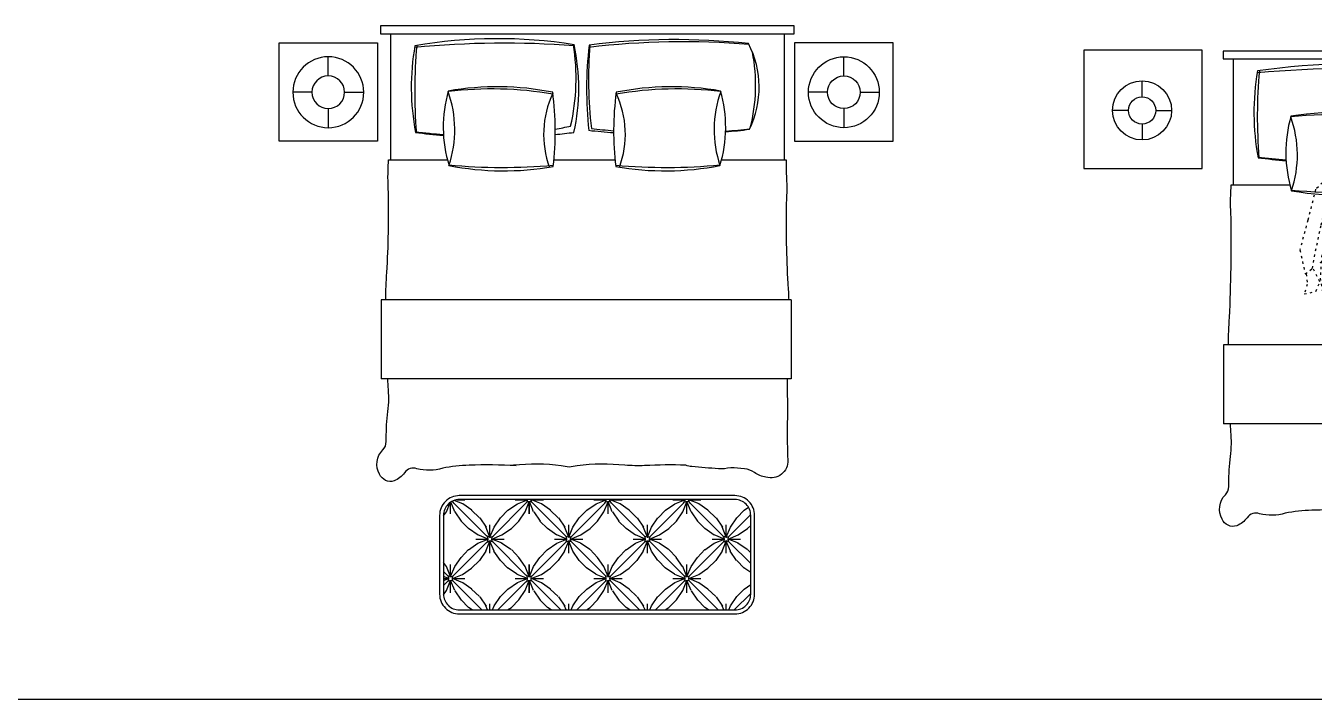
# Model space of a CAD drawing. Extents: x 185064 to 343242, y -369192 to -264966.
# Drawn here: x 246059 to 252603, y -316695 to -313277 of the extents above; entities that cross this region are included whole.
import ezdxf

# ---------------------------------------------------------------- set-up
doc = ezdxf.new("R2010")
doc.units = 0
doc.linetypes.add('ACAD_ISO03W100', pattern=[30, 12, -18])
doc.styles.add('ATTR', font='romans.shx', dxfattribs={"width": 0.8, "height": 0.7})

# ---------------------------------------------------------------- blocks, each defined once
blk = doc.blocks.new('2212233')
h = blk.add_hatch()
h.set_pattern_fill('王瀚R', color=3, scale=400, pattern_type=2)
h.set_pattern_definition([(90, (187615.1, -346355.68), (-400, 2e-14), [62.1055, -337.8944]), (90, (187615.1, -346274.04), (-400, 2e-14), [62.1055, -337.8944]), (0, (187624.88, -346283.8), (0, 400), [62.1055, -337.8944]), (0, (187543.24, -346283.8), (0, 400), [62.1055, -337.8944]), (90, (187815.23, -346474.16), (-400, 2e-14), [62.1055, -337.8944]), (0, (187743.36, -346483.93), (0, 400), [62.1055, -337.8944]), (90, (187415, -346474.16), (-400, 2e-14), [62.1055, -337.8944]), (0, (187424.75, -346483.93), (0, 400), [62.1055, -337.8944]), (90, (187415, -346155.56), (-400, 2e-14), [62.1055, -337.8944]), (0, (187424.75, -346083.7), (0, 400), [62.1055, -337.8944]), (112.166345, (187815.235, -346474.156), (-3599.999875, 8800.000051), [55.533, -11606.371]), (125.311213, (187794.282, -346422.728), (-4799.9999386, 6800.00001), [56.0207, -11708.332]), (133.60282, (187761.901, -346377.014), (-399.999993, 400.0000054), [55.238, -11544.7616]), (145.784297, (187723.806, -346337.014), (-8799.9999006, 6000.0000984), [57.5856, -12035.387]), (157.833654, (187676.187, -346304.633), (-8799.999991, 3600.000021), [55.533, -11606.371]), (22.166346, (187624.759, -346283.68), (1999.9999965, 800.000005), [55.533, -11606.371]), (34.2157, (187676.187, -346262.728), (1199.999987, 800.0000194), [57.5856, -12035.387]), (45, (187723.8, -346230.35), (2e-14, 400), [53.875, -511.8106]), (55.7843, (187761.901, -346192.252), (800.0000017, 1199.9999994), [57.5856, -12035.387]), (67.833654, (187794.282, -346144.633), (3600.0000055, 8799.9999974), [55.533, -11606.371]), (112.166345, (187436.187, -346144.633), (-799.999977, 2000.0000076), [55.533, -11606.371]), (124.2157, (187468.568, -346192.252), (-5999.9999646, 8799.999992), [57.5856, -12035.387]), (135, (187506.66, -346230.35), (-2e-05, -400), [53.875, -511.8106]), (145.784297, (187554.282, -346262.728), (-1199.999988, 800.0000184), [57.5856, -12035.387]), (157.833654, (187605.711, -346283.68), (-1999.999997, 800.0000046), [55.533, -11606.371]), (22.166346, (187554.282, -346304.633), (8800.000001, 3599.9999976), [55.533, -11606.371]), (34.2157, (187506.663, -346337.014), (8799.9999814, 5999.99998), [57.5856, -12035.387]), (46.39718, (187468.568, -346377.014), (399.999982, 400.000015), [55.238, -11544.7616]), (54.688786, (187436.187, -346422.728), (1999.999996, 2800.000002), [56.0207, -11708.332]), (67.833654, (187415.235, -346474.156), (800.000001, 1999.999998), [55.533, -11606.371]), (112.166345, (187636.187, -346344.633), (-799.999977, 2000.0000076), [55.533, -11606.371]), (124.2157, (187668.568, -346392.252), (-800.000017, 1199.9999887), [57.5856, -12035.387]), (135, (187706.66, -346430.35), (-2e-05, -400), [53.875, -511.8106]), (145.784297, (187754.282, -346462.728), (-8799.9999006, 6000.0000984), [57.5856, -12035.387]), (157.833654, (187805.711, -346483.68), (-1999.999997, 800.0000046), [55.533, -11606.371]), (22.166346, (187424.759, -346483.68), (1999.9999965, 800.000005), [55.533, -11606.371]), (35.311213, (187476.187, -346462.728), (2800.000001, 1999.999998), [56.0207, -11708.332]), (43.60282, (187521.901, -346430.347), (399.999999, 399.999999), [55.238, -11544.7616]), (55.7843, (187561.901, -346392.252), (5999.9999755, 8799.9999844), [57.5856, -12035.387]), (67.833654, (187594.282, -346344.633), (3600.0000055, 8799.9999974), [55.533, -11606.371]), (90, (187815.23, -346155.56), (-400, 2e-14), [62.1055, -337.8944]), (0, (187743.36, -346083.7), (0, 400), [62.1055, -337.8944]), (112.166345, (187615.235, -346274.156), (-3599.999875, 8800.000051), [55.533, -11606.371]), (124.2157, (187594.282, -346222.728), (-5999.9999646, 8799.999992), [57.5856, -12035.387]), (136.39718, (187561.901, -346175.109), (-400.000015, 399.999982), [55.238, -11544.7616]), (144.688786, (187521.901, -346137.014), (-6799.999931, 4800.000051), [56.0207, -11708.332]), (157.833654, (187476.187, -346104.633), (-8799.999991, 3600.000021), [55.533, -11606.371]), (22.166346, (187754.282, -346104.633), (8800.000001, 3599.9999976), [55.533, -11606.371]), (34.2157, (187706.663, -346137.014), (1199.999987, 800.0000194), [57.5856, -12035.387]), (45, (187668.57, -346175.1), (2e-14, 400), [53.875, -511.8106]), (55.7843, (187636.187, -346222.728), (800.0000017, 1199.9999994), [57.5856, -12035.387]), (67.833654, (187615.235, -346274.156), (800.000001, 1999.999998), [55.533, -11606.371]), (135, (187601.9, -346270.35), (-2e-05, -400), [5.3875, -560.298]), (161.56505, (187607.62, -346272.25), (-800, 400), [6.0234, -1258.8877]), (161.56505, (187613.33, -346274.16), (-800, 400), [6.0234, -1258.8877]), (0, (187613.33, -346274.16), (0, 400), [3.8095, -396.1904]), (18.43495, (187617.14, -346274.16), (800, 400), [6.0234, -1258.8877]), (18.43495, (187622.85, -346272.25), (800, 400), [6.0234, -1258.8877]), (45, (187628.57, -346270.35), (2e-14, 400), [5.3875, -560.298]), (45, (187632.38, -346266.54), (2e-14, 400), [234.3554, -331.33]), (45, (187798.1, -346100.82), (2e-14, 400), [5.3875, -560.298]), (63.43495, (187801.9, -346097.01), (400, 400), [4.259, -890.168]), (71.56505, (187803.8, -346093.2), (400, 800), [6.0234, -1258.8877]), (90, (187805.7, -346087.5), (-400, 2e-14), [3.8095, -396.1904]), (90, (187424.76, -346087.5), (-400, 2e-14), [3.8095, -396.1904]), (108.43495, (187426.66, -346093.2), (-400, 800), [6.0234, -1258.8877]), (116.56505, (187428.57, -346097.01), (-400, 400), [4.259, -890.168]), (135, (187432.38, -346100.82), (-2e-05, -400), [5.3875, -560.298]), (135, (187598.1, -346266.54), (-2e-05, -400), [234.3554, -331.33]), (135, (187432.38, -346100.82), (-2e-05, -400), [5.3875, -560.298]), (153.43495, (187428.57, -346097.01), (-400, 400), [4.259, -890.168]), (161.56505, (187424.76, -346095.11), (-800, 400), [6.0234, -1258.8877]), (0, (187415.23, -346093.2), (0, 400), [3.8095, -396.1904]), (0, (187415.23, -346474.16), (0, 400), [3.8095, -396.1904]), (18.43495, (187419.04, -346474.16), (800, 400), [6.0234, -1258.8877]), (26.56505, (187424.76, -346472.25), (400, 400), [4.259, -890.168]), (45, (187428.57, -346470.35), (2e-14, 400), [5.3875, -560.298]), (45, (187432.38, -346466.54), (2e-14, 400), [234.3554, -331.33]), (45, (187598.1, -346300.82), (2e-14, 400), [5.3875, -560.298]), (71.56505, (187601.9, -346297.01), (400, 800), [6.0234, -1258.8877]), (71.56505, (187603.8, -346291.3), (400, 800), [6.0234, -1258.8877]), (90, (187605.7, -346285.6), (-400, 2e-14), [3.8095, -396.1904]), (108.43495, (187605.71, -346281.78), (-400, 800), [6.0234, -1258.8877]), (108.43495, (187603.8, -346276.06), (-400, 800), [6.0234, -1258.8877]), (135, (187601.9, -346270.35), (-2e-05, -400), [5.3875, -560.298]), (135, (187598.1, -346266.54), (-2e-05, -400), [234.3554, -331.33]), (0, (187811.43, -346093.2), (0, 400), [3.8095, -396.1904]), (18.43495, (187805.71, -346095.11), (800, 400), [6.0234, -1258.8877]), (26.56505, (187801.9, -346097.01), (400, 400), [4.259, -890.168]), (45, (187798.1, -346100.82), (2e-14, 400), [5.3875, -560.298]), (135, (187801.9, -346470.35), (-2e-05, -400), [5.3875, -560.298]), (153.43495, (187805.71, -346472.25), (-400, 400), [4.259, -890.168]), (161.56505, (187811.43, -346474.16), (-800, 400), [6.0234, -1258.8877]), (0, (187811.43, -346474.16), (0, 400), [3.8095, -396.1904]), (135, (187798.1, -346466.54), (-2e-05, -400), [234.3554, -331.33]), (45, (187628.57, -346270.35), (2e-14, 400), [5.3875, -560.298]), (71.56505, (187626.66, -346276.06), (400, 800), [6.0234, -1258.8877]), (71.56505, (187624.76, -346281.78), (400, 800), [6.0234, -1258.8877]), (90, (187624.76, -346285.6), (-400, 2e-14), [3.8095, -396.1904]), (108.43495, (187626.66, -346291.3), (-400, 800), [6.0234, -1258.8877]), (108.43495, (187628.57, -346297.01), (-400, 800), [6.0234, -1258.8877]), (135, (187632.38, -346300.82), (-2e-05, -400), [5.3875, -560.298]), (45, (187632.38, -346266.54), (2e-14, 400), [234.3554, -331.33]), (90, (187805.7, -346483.7), (-400, 2e-14), [3.8095, -396.1904]), (108.43495, (187805.71, -346479.87), (-400, 800), [6.0234, -1258.8877]), (116.56505, (187803.8, -346474.16), (-400, 400), [4.259, -890.168]), (135, (187801.9, -346470.35), (-2e-05, -400), [5.3875, -560.298]), (135, (187798.1, -346466.54), (-2e-05, -400), [234.3554, -331.33]), (135, (187632.38, -346300.82), (-2e-05, -400), [5.3875, -560.298]), (161.56505, (187628.57, -346297.01), (-800, 400), [6.0234, -1258.8877]), (161.56505, (187622.85, -346295.11), (-800, 400), [6.0234, -1258.8877]), (0, (187613.33, -346293.2), (0, 400), [3.8095, -396.1904]), (18.43495, (187607.62, -346295.11), (800, 400), [6.0234, -1258.8877]), (18.43495, (187601.9, -346297.01), (800, 400), [6.0234, -1258.8877]), (45, (187598.1, -346300.82), (2e-14, 400), [5.3875, -560.298]), (45, (187432.38, -346466.54), (2e-14, 400), [234.3554, -331.33]), (45, (187428.57, -346470.35), (2e-14, 400), [5.3875, -560.298]), (63.43495, (187426.66, -346474.16), (400, 400), [4.259, -890.168]), (71.56505, (187424.76, -346479.87), (400, 800), [6.0234, -1258.8877]), (90, (187424.76, -346483.7), (-400, 2e-14), [3.8095, -396.1904])])
edge = h.paths.add_edge_path()
edge.add_arc((208083.3, -329606.3), 80, 0, 90)
edge.add_line((208083.3, -329526.3), (206683.3, -329526.3))
edge.add_arc((206683.3, -329606.3), 80, 90, 180)
edge.add_line((206603.3, -329606.3), (206603.3, -330006.3))
edge.add_arc((206683.3, -330006.3), 80, 180, 270)
edge.add_line((206683.3, -330086.3), (208083.3, -330086.3))
edge.add_arc((208083.3, -330006.3), 80, 270, 360)
edge.add_line((208163.3, -330006.3), (208163.3, -329606.3))
at = {"color": 3, "linetype": 'Continuous'}
for p, q in [((206333.7, -327161.4), (206333.7, -327801)), ((208333.7, -327161.4), (208333.7, -327801)), ((206323.8, -327801), (206622.6, -327801)), ((207164, -327801), (207474, -327801)), ((208015.4, -327801), (208343.2, -327801)), ((208368.7, -328513), (206285.8, -328513)), ((206285.8, -328513), (206285.8, -328913)), ((208368.7, -328513), (208368.7, -328913)), ((208368.7, -328913), (206285.8, -328913))]:
    blk.add_line(p, q, dxfattribs=at)
blk.add_lwpolyline([(206283.7, -327121.4), (206283.7, -327161.4), (208383.7, -327161.4), (208383.7, -327121.4), (206283.7, -327121.4), (206283.7, -327161.4)], dxfattribs=at)
for points in [[(206310, -328513, -0.015325), (206315.5, -328373.7, 0.020006), (206323.2, -327967.7, -0.025508), (206323.2, -327813.5, 0.003862), (206323.8, -327801)], [(208343.2, -327801, 0.021067), (208344.1, -327868.9, -0.025508), (208344.1, -328023.1, 0.020006), (208351.9, -328429.1, -0.009234), (208356.2, -328513, -0.009234)], [(208347.7, -328913, 0.007339), (208349.1, -328999.5, -0.027887), (208347.8, -329153.3, 0.011645), (208351.8, -329325.1, -0.522577), (208240.8, -329412.4, -0.144021), (208182.7, -329388.6, 0.120265), (208131.2, -329370.1, 0.023323), (208061.6, -329364.8, -0.068959), (207999.1, -329369.6, -0.011626), (207864.3, -329358.2, -0.119793), (207833.3, -329352, 0.024386), (207624.5, -329354, -0.023628), (207524.5, -329351.9, 0.055897), (207282.4, -329354.3, -0.053528), (207241.9, -329361.1, -0.053528), (207201.4, -329354.3, 0.055897), (206959.3, -329351.9, -0.187873), (206971.7, -329354, 0.021413), (206733.8, -329352, 0.036442), (206598.9, -329367.1, -0.141351), (206468.1, -329369.6, 0.342539), (206405.6, -329389.9, -0.123892), (206352.3, -329431.4, -0.37589), (206278, -329398.1, -0.329446), (206295, -329273.3, 0.211134), (206311.9, -329232.3, -0.024888), (206318.6, -329095.3, 0.06219), (206323.3, -328968, 0.012061), (206320.2, -328913)]]:
    blk.add_lwpolyline(points, format="xyb", dxfattribs=at)
for points in [[(208183.3, -329606.3, 0.414214), (208083.3, -329506.3), (206683.3, -329506.3, 0.414214), (206583.3, -329606.3), (206583.3, -330006.3, 0.414214), (206683.3, -330106.3), (208083.3, -330106.3, 0.414214), (208183.3, -330006.3)], [(208163.3, -329606.3, 0.414214), (208083.3, -329526.3), (206683.3, -329526.3, 0.414214), (206603.3, -329606.3), (206603.3, -330006.3, 0.414214), (206683.3, -330086.3), (208083.3, -330086.3, 0.414214), (208163.3, -330006.3)]]:
    blk.add_lwpolyline(points, format="xyb", close=True, dxfattribs=at)
for centre, radius, start, end in [((207677.6, -327434.3), 1238, 170.14845, 190.63838), ((206910.6, -331973.9), 4764.3, 85.708, 95.47192), ((209087.2, -327454.8), 2630.3, 174.89306, 184.54928), ((206877.8, -329691.8), 2504.8, 81.08657, 99.65316), ((206185.2, -327386.4), 1091.3, 347.05254, 8.94378), ((206271.8, -327438.5), 1018.5, 347.29789, 12.54881), ((209270.1, -327445.7), 1940.4, 173.30225, 186.10569), ((209534.5, -327390.7), 2194.7, 175.50918, 186.57761), ((207819.7, -331227.6), 4024.9, 85.224, 96.82222), ((207779.3, -330626.7), 3435.2, 83.76559, 97.29825), ((207718.9, -327434.5), 487.3, 334.17365, 27.19074), ((207323.9, -327423.1), 864.5, 345.4683, 11.21338), ((206875.5, -328865.2), 1434.3, 78.6475, 99.95747), ((207762.5, -328865.2), 1434.3, 80.04253, 101.3525), ((207263.6, -327635.7), 661.9, 163.92635, 197.14087), ((206849.4, -329255.9), 1813.9, 80.16689, 97.05541), ((206087.3, -327649), 573.1, 341.53669, 19.75545), ((207592.7, -327671.9), 481.3, 154.43924, 200.44272), ((205665.8, -327656.8), 1505.1, 353.15138, 7.55329), ((208972.2, -327656.8), 1505.1, 172.44671, 186.84862), ((207788.6, -329255.9), 1813.9, 82.94459, 99.83311), ((207045.3, -327671.9), 481.3, 339.55728, 25.56076), ((208550.7, -327649), 573.1, 160.24455, 198.46331), ((207374.4, -327635.7), 661.9, 342.85913, 16.07365), ((206772.5, -325322.6), 2357, 279.7319, 281.65835), ((206772.5, -325322.6), 2357, 262.38378, 265.8698), ((206861.7, -324498.1), 3190, 262.78178, 265.34846), ((206861.7, -324498.1), 3190, 275.56203, 277.26991), ((207726.7, -324175), 3498.4, 263.66541, 265.74417), ((207763.4, -324433.1), 3234.9, 262.73394, 264.74421), ((207726.7, -324175), 3498.4, 275.07117, 277.07434), ((207763.4, -324433.1), 3234.9, 274.8347, 277.02428), ((206902.3, -324896.6), 2943.7, 264.69346, 275.04218), ((207735.7, -324896.6), 2943.7, 264.95782, 275.30654), ((206910.4, -326388.7), 1468.9, 259.03509, 279.78947), ((207727.6, -326388.7), 1468.9, 260.21053, 280.96491)]:
    blk.add_arc(centre, radius, start, end, dxfattribs=at)
blk = doc.blocks.new('AWTRE')
at = {"color": 3}
for p, q in [((21343.7, 18316.8), (21343.7, 18397.5)), ((21274.4, 18247.5), (21193.7, 18247.5)), ((21412.9, 18247.5), (21493.7, 18247.5)), ((21343.7, 18178.3), (21343.7, 18097.5))]:
    blk.add_line(p, q, dxfattribs=at)
blk.add_circle((21343.7, 18247.5), 150, dxfattribs=at)
at = {"color": 8}
blk.add_circle((21343.7, 18247.5), 69.2, dxfattribs=at)
blk = doc.blocks.new('ee123456')
at = {"color": 3}
for p, q in [((245975.9, -313593.8), (245975.9, -314193.8)), ((246575.9, -313593.8), (245975.9, -313593.8)), ((246575.9, -314193.8), (246575.9, -313593.8)), ((249090.5, -314193.8), (249090.5, -313593.8)), ((249090.5, -313593.8), (249690.5, -313593.8)), ((249690.5, -313593.8), (249690.5, -314193.8)), ((246271.1, -313829.8), (246271.1, -313749)), ((249395.3, -313829.8), (249395.3, -313749)), ((246201.8, -313899), (246121.1, -313899)), ((246340.3, -313899), (246421.1, -313899)), ((249326.1, -313899), (249245.3, -313899)), ((249464.5, -313899), (249545.3, -313899)), ((246271.1, -313968.3), (246271.1, -314049)), ((249395.3, -313968.3), (249395.3, -314049)), ((245975.9, -314193.8), (246575.9, -314193.8)), ((249690.5, -314193.8), (249090.5, -314193.8))]:
    blk.add_line(p, q, dxfattribs=at)
at = {"color": 3, "linetype": 'Continuous'}
for p, q in [((246733.2, -313637.8), (246733.2, -314277.4)), ((248933.2, -313637.8), (248933.2, -314277.4)), ((246723.4, -314277.4), (247022.1, -314277.4)), ((247663.5, -314277.4), (247973.5, -314277.4)), ((248614.9, -314277.4), (248942.7, -314277.4)), ((248968.2, -315089.4), (246685.3, -315089.4)), ((246685.3, -315089.4), (246685.3, -315489.4)), ((248968.2, -315089.4), (248968.2, -315489.4)), ((248968.2, -315489.4), (246685.3, -315489.4))]:
    blk.add_line(p, q, dxfattribs=at)
at = {"color": 3, "linetype": 'ACAD_ISO03W100'}
for p, q in [((248117, -314175.6), (248250.2, -314161.9)), ((248117, -314175.6), (248250.2, -314161.9)), ((247500.4, -314229, 0), (247471.3, -314221.2, 0)), ((247342.1, -314389.4, 0), (247306.4, -314345.9, 0)), ((247397.9, -314377.7, 0), (247416, -314336, 0)), ((247350.9, -314378.6, 0), (247342.1, -314389.4, 0)), ((247343.6, -314354.3, 0), (247368.4, -314402.5, 0)), ((247368.4, -314402.5, 0), (247379.5, -314361.8, 0)), ((247368.4, -314402.5, 0), (247371.4, -314431.9, 0)), ((247381.3, -314368.8, 0), (247397.9, -314377.7, 0)), ((247244.4, -314471.4, 0), (247364.2, -314504.1, 0)), ((247496.5, -314460.7, 0), (247384.2, -314503.3, 0)), ((248663.3, -314729.4), (248671.3, -314541.9)), ((248663.3, -314729.4), (248671.3, -314541.9)), ((247997.5, -314561.6), (248013.7, -314822.9)), ((247997.5, -314561.6), (248013.7, -314822.9)), ((248515.9, -314579), (248536, -314720)), ((248515.9, -314579), (248536, -314720)), ((247833.9, -314644.1), (247957.6, -314686.3)), ((247833.9, -314644.1), (247957.6, -314686.3)), ((247830.3, -314694.3), (247813.5, -314782.6)), ((247830.3, -314694.3), (247813.5, -314782.6)), ((248536.7, -314731), (248663.3, -314731)), ((248536.7, -314731), (248663.3, -314731)), ((248663.3, -314729.4), (248666.7, -314833.8)), ((248663.3, -314729.4), (248666.7, -314833.8)), ((248509.7, -314803.5), (248530.9, -314756.2)), ((248509.7, -314803.5), (248530.9, -314756.2)), ((247827.9, -314809.3), (247870, -314826.8)), ((247827.9, -314809.3), (247870, -314826.8)), ((248201.5, -315136.3), (248222.9, -314975.7)), ((248201.5, -315136.3), (248222.9, -314975.7)), ((248092.2, -315308), (248134.4, -315343.1)), ((248092.2, -315308), (248134.4, -315343.1))]:
    blk.add_line(p, q, dxfattribs=at)
at = {"color": 3, "linetype": 'Continuous'}
blk.add_lwpolyline([(246683.2, -313597.8), (246683.2, -313637.8), (248983.2, -313637.8), (248983.2, -313597.8), (246683.2, -313597.8), (246683.2, -313637.8)], dxfattribs=at)
at = {"color": 3, "linetype": 'ACAD_ISO03W100'}
for points in [[(247264.2, -314167.5), (247263.8, -314304.3), (247279.8, -314384.8), (247304.8, -314514.1), (247307.3, -314599.5), (247314.8, -314513.7), (247327.3, -314457.6), (247310.7, -314351.5), (247309.3, -314336.6), (247353.1, -314351.8), (247408.6, -314343), (247424.9, -314325.2), (247429.6, -314412.7), (247397.9, -314518.7), (247398.6, -314587.1), (247421.6, -314494.2), (247466.5, -314379), (247455.9, -314272.6), (247456.4, -314176.4), (247431.4, -314107), (247398.3, -314078.5), (247342.2, -314080.9), (247296.3, -314125.6), (247264.2, -314171.2)], [(247183.7, -314632.6), (247175.3, -314750.5), (247188.2, -314830), (247207.7, -314904), (247345.1, -314919.5), (247532.6, -314831.4), (247548.2, -314784.8), (247522.5, -314577.5), (247519.3, -314545.6), (247522.2, -314422.6), (247556, -314560.1), (247476.7, -314723.7), (247526, -314764.4), (247579.5, -314644.5), (247604, -314536.7), (247606.6, -314461.7), (247545.9, -314256), (247476.5, -314216.2), (247317.9, -314190.9), (247253.8, -314204.3), (247152.5, -314299.5), (247112.8, -314456.1), (247072.5, -314607.4), (247099.7, -314729.1), (247137.1, -314700.8), (247146.3, -314641.6), (247180.6, -314479.9), (247209.6, -314366.5), (247228.9, -314509.9), (247280.3, -314571.8), (247260.6, -314626.1), (247174.6, -314672.5)], [(247104.7, -314728.9), (247110, -314782.1), (247094.7, -314830.8), (247153.8, -314817.6), (247174.1, -314768.7), (247136.6, -314695.5)], [(247487.2, -314728.6), (247425.2, -314763.3), (247411.5, -314828), (247481.2, -314819.7), (247522.1, -314775.2), (247525.5, -314759), (247530, -314753.5)], [(247473, -314859.4), (247458.3, -314917.3), (247411.1, -314999.5), (247401.4, -315154.8), (247389, -315182.1)], [(247365.5, -314909.9), (247356.2, -314953.7), (247384.5, -315086.1), (247384, -315182.3), (247298.8, -315185.9), (247281.1, -315159.9), (247271.1, -315058.9), (247288, -315026.1), (247262.6, -314910.2)]]:
    blk.add_lwpolyline(points, dxfattribs=at)
at = {"color": 3, "linetype": 'Continuous'}
for points in [[(246709.5, -315089.4, -0.015325), (246715, -314950, 0.016053), (246722.8, -314444.1, -0.025508), (246722.8, -314289.8, 0.003862), (246723.4, -314277.4)], [(248942.7, -314277.4, 0.021067), (248943.6, -314345.3, -0.025508), (248943.6, -314499.5, 0.016053), (248951.4, -315005.5, -0.009234), (248955.7, -315089.4, -0.009234)], [(248947.2, -315489.4, 0.007339), (248948.6, -315575.9, -0.027887), (248947.3, -315729.7, 0.011645), (248951.3, -315901.5, -0.522577), (248840.3, -315988.7, -0.144021), (248782.2, -315965, 0.120265), (248730.7, -315946.5, 0.023323), (248661.1, -315941.2, -0.068959), (248598.6, -315946, -0.006691), (248363.8, -315934.6, -0.119793), (248332.8, -315928.4, 0.024386), (248124, -315930.3, -0.023628), (248024, -315928.2, 0.055897), (247781.9, -315930.7, -0.053528), (247741.4, -315937.5, -0.053528), (247700.9, -315930.7, 0.055897), (247458.8, -315928.2, -0.187873), (247471.2, -315930.3, 0.015074), (247133.4, -315928.4, 0.036442), (246998.4, -315943.5, -0.141351), (246867.6, -315946, 0.342539), (246805.1, -315966.3, -0.123892), (246751.8, -316007.7, -0.37589), (246677.5, -315974.5, -0.329446), (246694.5, -315849.6, 0.211134), (246711.4, -315808.6, -0.024888), (246718.1, -315671.7, 0.06219), (246722.8, -315544.4, 0.012061), (246719.7, -315489.4)]]:
    blk.add_lwpolyline(points, format="xyb", dxfattribs=at)
at = {"color": 3}
for centre, radius in [((246271.1, -313899), 150), ((249395.3, -313899), 150), ((246271.1, -313899), 69.2), ((249395.3, -313899), 69.2)]:
    blk.add_circle(centre, radius, dxfattribs=at)
at = {"color": 3, "linetype": 'Continuous'}
for centre, radius, start, end in [((247366.2, -319695.4), 6009.4, 86.17861, 94.87177), ((247329.3, -316822.1), 3158.7, 82.06431, 98.59397), ((246684.7, -313862.8), 1091.3, 347.05254, 8.94378), ((246771.3, -313914.9), 1018.5, 347.29789, 12.54881), ((248378.1, -318751.7), 5072.6, 85.74591, 96.07628), ((248332.8, -318001.1), 4333.2, 84.44961, 96.49725), ((248318.4, -313910.9), 487.3, 334.17365, 27.19074), ((248077.1, -313910.7), 1238, 170.14845, 190.63838), ((249486.7, -313931.2), 2630.3, 174.89306, 184.54928), ((249769.7, -313922), 1940.4, 173.30225, 186.10569), ((250034, -313867), 2194.7, 175.50918, 186.57761), ((247923.4, -313899.4), 864.5, 345.4683, 11.21338), ((247663.1, -314112.1), 661.9, 163.92635, 197.14087), ((247290.6, -316473), 2554.5, 81.71695, 95.94433), ((246486.8, -314125.4), 573.1, 341.53669, 19.75545), ((247321.8, -315928.3), 2021, 80.4407, 98.38556), ((248092.2, -314148.3), 481.3, 154.43924, 200.44272), ((246165.3, -314133.2), 1505.1, 353.15138, 7.55329), ((249471.7, -314133.2), 1505.1, 172.44671, 186.84862), ((248346.4, -316473), 2554.5, 84.05567, 98.28305), ((247544.8, -314148.3), 481.3, 339.55728, 25.56076), ((248315.3, -315928.3), 2021, 81.61444, 99.5593), ((249150.2, -314125.4), 573.1, 160.24455, 198.46331), ((247974, -314112.1), 661.9, 342.85913, 16.07365), ((247172, -311799), 2357, 262.38378, 265.8698), ((247261.2, -310974.5), 3190, 262.78178, 265.34846), ((247272, -311799), 2357, 279.7319, 281.65835), ((247361.2, -310974.5), 3190, 275.56203, 277.26991), ((248226.2, -310651.4), 3498.4, 263.66541, 265.74417), ((248262.9, -310909.5), 3234.9, 262.73394, 264.74421), ((248326.2, -310651.4), 3498.4, 275.07117, 277.07434), ((248362.9, -310909.5), 3234.9, 274.8347, 277.02428), ((247353.1, -310162.3), 4154.5, 265.53361, 274.24393), ((247362.8, -312262.5), 2071.5, 260.77076, 278.24061), ((248283.9, -310162.3), 4154.5, 265.75607, 274.46639), ((248274.2, -312262.5), 2071.5, 261.75939, 279.22924)]:
    blk.add_arc(centre, radius, start, end, dxfattribs=at)
at = {"color": 3, "linetype": 'ACAD_ISO03W100'}
for centre, radius, start, end in [((248131.4, -314314.7), 139.8, 95.8751, 145.9355), ((248131.4, -314314.7), 139.8, 95.8751, 145.9355), ((248260.9, -314266.1), 104.7, 20.1208, 176.4636), ((248260.9, -314266.1), 104.7, 20.1208, 176.4636), ((248185.5, -315069.9), 912, 72.18112, 84.8949), ((248185.5, -315069.9), 912, 72.18112, 84.8949), ((248436.8, -314288.2), 90.9, 36.28538, 72.18112), ((248436.8, -314288.2), 90.9, 36.28538, 72.18112), ((249075, -314952.7), 1278.9, 145.9355, 166.2488), ((249075, -314952.7), 1278.9, 145.9355, 166.2488), ((248769.2, -314297.5), 614.1, 176.4636, 190.4539), ((248769.2, -314297.5), 614.1, 176.4636, 190.4539), ((248108.3, -314322), 267.3, 335.8447, 20.1208), ((248108.3, -314322), 267.3, 335.8447, 20.1208), ((246886.4, -315426.5), 2014.3, 28.83924, 36.28538), ((246886.4, -315426.5), 2014.3, 28.83924, 36.28538), ((248262.2, -314391), 98.5, 190.4539, 335.8447), ((248262.2, -314391), 98.5, 190.4539, 335.8447), ((248180.8, -314640.3), 199.5, 91.0502, 161.8421), ((248180.8, -314640.3), 199.5, 91.0502, 161.8421), ((248340, -314621.1), 182.1, 22.00398, 87.40812), ((248340, -314621.1), 182.1, 22.00398, 87.40812), ((248505.7, -314534.9), 165.8, 357.54675, 28.83924), ((248505.7, -314534.9), 165.8, 357.54675, 28.83924), ((242201.5, -314984.9), 6305.5, 359.98697, 4.25405), ((242201.5, -314984.9), 6305.5, 359.98697, 4.25405), ((251402.5, -315696.9), 3590, 161.8421, 165.5095), ((251402.5, -315696.9), 3590, 161.8421, 165.5095), ((248292.9, -313960.4), 692.8, 244.9103, 287.0963), ((248292.9, -313960.4), 692.8, 244.9103, 287.0963), ((248404.6, -314594.9), 112.4, 8.13275, 22.00398), ((248404.6, -314594.9), 112.4, 8.13275, 22.00398), ((247751.2, -314679.3), 80.5, 349.255, 5.99916), ((247751.2, -314679.3), 80.5, 349.255, 5.99916), ((247895.7, -314664.1), 64.8, 166.2488, 185.9992), ((247895.7, -314664.1), 64.8, 166.2488, 185.9992), ((248471, -314729.3), 65.7, 335.8308, 8.13275), ((248471, -314729.3), 65.7, 335.8308, 8.13275), ((247837.2, -314787.1), 24.1, 169.255, 247.4322), ((247837.2, -314787.1), 24.1, 169.255, 247.4322), ((247886.1, -314788.1), 41.9, 247.4322, 345.5095), ((247886.1, -314788.1), 41.9, 247.4322, 345.5095), ((249008.2, -315080.4), 792.2, 159.7022, 172.4072), ((249008.2, -315080.4), 792.2, 159.7022, 172.4072), ((249342, -314572.6), 1101.7, 192.2106, 203.2453), ((249342, -314572.6), 1101.7, 192.2106, 203.2453), ((248525.9, -314810.7), 17.8, 155.8308, 341.8562), ((248525.9, -314810.7), 17.8, 155.8308, 341.8562), ((249079.5, -314756.8), 1067.9, 183.5471, 193.5058), ((249079.5, -314756.8), 1067.9, 183.5471, 193.5058), ((248567.7, -314843.5), 25.4, 126.828, 259.9716), ((248567.7, -314843.5), 25.4, 126.828, 259.9716), ((248548.7, -314818.2), 6.2, 306.828, 161.8562), ((248548.7, -314818.2), 6.2, 306.828, 161.8562), ((248594.3, -314693.2), 178.1, 259.9716, 286.5353), ((248594.3, -314693.2), 178.1, 259.9716, 286.5353), ((248636.3, -314834.8), 30.4, 300.1005, 22.05438), ((248636.3, -314834.8), 30.4, 300.1005, 22.05438), ((248153.6, -314889.6), 142.6, 211.4333, 296.6293), ((248153.6, -314889.6), 142.6, 211.4333, 296.6293), ((248268.4, -315070.8), 253.1, 339.3107, 19.47985), ((248268.4, -315070.8), 253.1, 339.3107, 19.47985), ((247570.3, -315119.3), 484.2, 351.20778, 13.50579), ((247570.3, -315119.3), 484.2, 351.20778, 13.50579), ((248687.6, -315100.7), 369.9, 165.3864, 185.5675), ((248687.6, -315100.7), 369.9, 165.3864, 185.5675), ((248171.8, -315212.3), 124.4, 171.2078, 230.2137), ((248171.8, -315212.3), 124.4, 171.2078, 230.2137), ((248151.6, -315011), 162.6, 233.1328, 285.7803), ((248151.6, -315011), 162.6, 233.1328, 285.7803), ((247885.5, -315094.1), 318.9, 343.2098, 352.40717), ((247885.5, -315094.1), 318.9, 343.2098, 352.40717), ((247985.7, -315259.7), 217.8, 342.297, 19.70131), ((247985.7, -315259.7), 217.8, 342.297, 19.70131), ((240979.2, -315852.1), 7375.1, 4.20618, 5.56752), ((240979.2, -315852.1), 7375.1, 4.20618, 5.56752), ((247506.9, -315122.7), 998.9, 344.8775, 357.85233), ((247506.9, -315122.7), 998.9, 344.8775, 357.85233), ((248158, -315314.7), 36.9, 230.2137, 342.297), ((248158, -315314.7), 36.9, 230.2137, 342.297), ((248438.8, -315227.7), 133.3, 218.4318, 287.2897), ((248438.8, -315227.7), 133.3, 218.4318, 287.2897), ((248651.2, -315287.9), 317.7, 184.2062, 194.8157), ((248651.2, -315287.9), 317.7, 184.2062, 194.8157), ((248553.2, -315433.3), 219.1, 165.994, 209.0214), ((248553.2, -315433.3), 219.1, 165.994, 209.0214), ((248439.2, -315404.8), 101.6, 159.4068, 165.994), ((248439.2, -315404.8), 101.6, 159.4068, 165.994), ((248295.9, -315439.7), 184.2, 317.787, 17.81664), ((248295.9, -315439.7), 184.2, 317.787, 17.81664), ((248443.1, -315488.1), 96.4, 212.2778, 236.8843), ((248443.1, -315488.1), 96.4, 212.2778, 236.8843), ((248408.2, -315541.6), 32.5, 236.8843, 317.787), ((248408.2, -315541.6), 32.5, 236.8843, 317.787)]:
    blk.add_arc(centre, radius, start, end, dxfattribs=at)
at = {"color": 3, "linetype": 'ACAD_ISO03W100', "style": 'ATTR', "text_generation_flag": 4, "width": 0.8, "flags": 9}
blk.add_attdef('ESTCODE', (248252.9, -314572), '', height=18.2, rotation=90, dxfattribs=at)
blk.add_attdef('ESTCODE', (248252.9, -314572), '', height=18.2, rotation=90, dxfattribs=at)

msp = doc.modelspace()

# ---------------------------------------------------------------- linework, layer by layer
at = {"color": 8}
msp.add_line((185063.7, -316695.1), (287702.1, -316695.1), dxfattribs=at)
at = {"color": 3}
for points in [[(247845.4, -313863), (247345.4, -313863), (247345.4, -313363), (247845.4, -313363)], [(249963.9, -313863), (250463.9, -313863), (250463.9, -313363), (249963.9, -313363)]]:
    msp.add_lwpolyline(points, close=True, dxfattribs=at)

# ---------------------------------------------------------------- block references
for name, p in [('2212233', (41577.4, 13844.5)), ('ee123456', (5457.1, 192.6))]:
    msp.add_blockref(name, p)
at = {"color": 3, "yscale": 1.199999999999999, "zscale": 1.199999999999999}
for p, xscale, rotation in [((269492.4, -288001.8), -1.199999999999999, 90), ((228316.9, -288001.8), 1.199999999999999, 270)]:
    msp.add_blockref('AWTRE', p, dxfattribs=dict(at, xscale=xscale, rotation=rotation))

doc.saveas('drawing.dxf')
